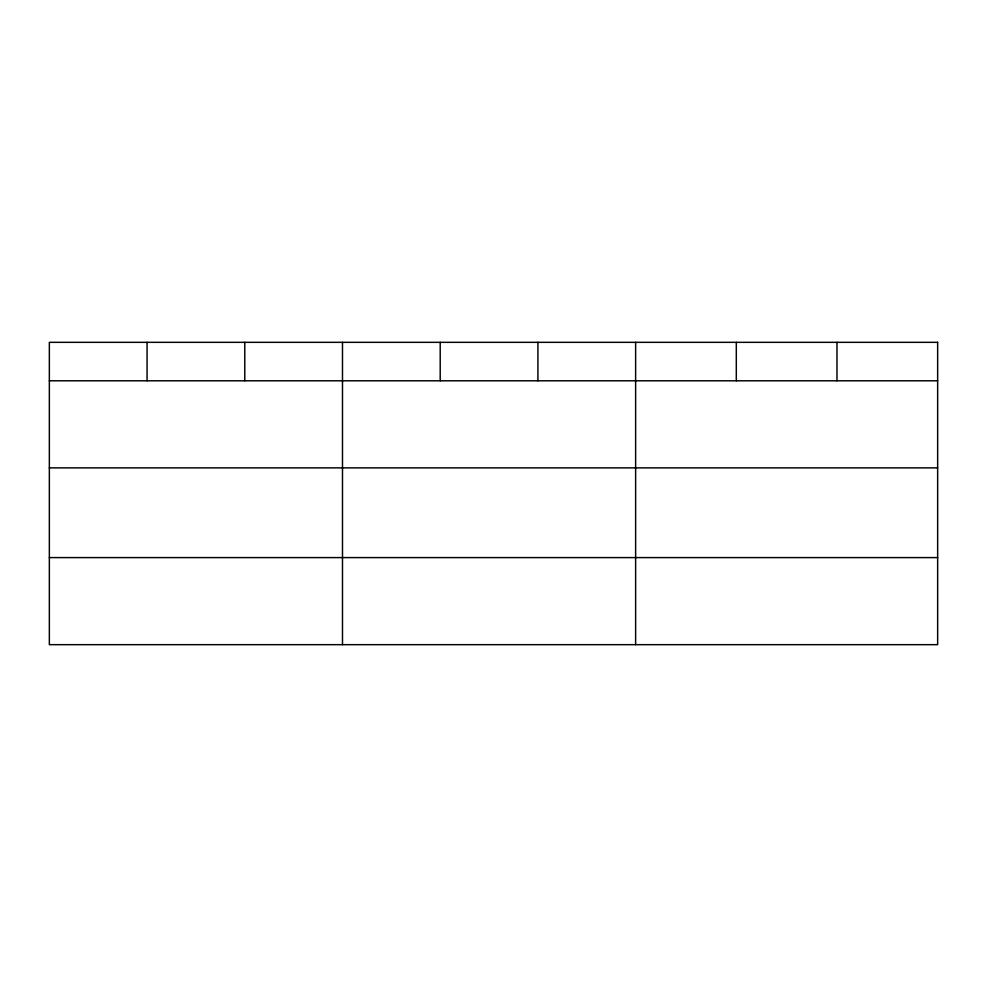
<?xml version="1.0" encoding="UTF-8"?>
<svg xmlns="http://www.w3.org/2000/svg" width="987" height="987" viewBox="0 0 987 987"><rect width="100%" height="100%" fill="white"/><g stroke="black" fill="none" stroke-linecap="round" stroke-linejoin="round"><path stroke-width="1.48" d="M49.35 380.797L937.65 380.797M49.35 467.875L937.65 467.875M49.35 557.593L937.65 557.593M836.976 342.329L836.976 380.797M736.302 342.329L736.302 380.797M635.628 342.329L635.628 644.671M537.915 342.329L537.915 380.797M440.202 342.329L440.202 380.797M342.489 342.329L342.489 644.671M244.776 342.329L244.776 380.797M147.063 342.329L147.063 380.797M937.65 342.329L49.35 342.329L49.35 644.671L937.65 644.671L937.65 342.329"/></g></svg>
